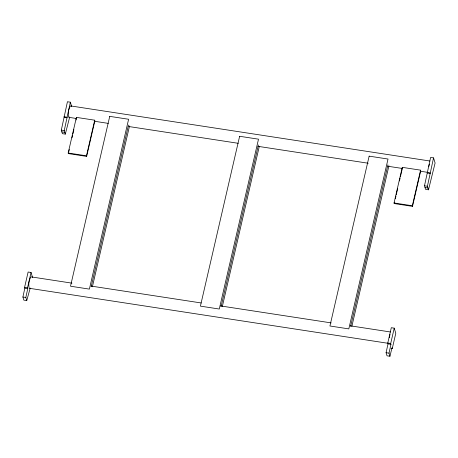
<?xml version="1.0" encoding="UTF-8"?>
<svg xmlns="http://www.w3.org/2000/svg" width="458" height="458" viewBox="0 0 458 458"><rect width="100%" height="100%" fill="white"/><g stroke="black" fill="none" stroke-linecap="round" stroke-linejoin="round"><path stroke-width="0.69" d="M30.199 288.065L26.764 300.568L23.833 300.122L22.9 297.019L24.841 288.162L24.589 287.338L28.127 272.023L31.052 272.47L32.61 277.628M26.764 300.568L25.825 297.471L27.766 288.614L27.514 287.784L31.052 272.47M392.254 348.624L392.002 347.799L389.947 356.255L387.016 355.809L386.083 352.706L388.018 343.849L387.771 343.025L391.304 327.71L394.235 328.157L395.786 333.31L392.254 348.624L391.08 348.446M389.947 356.255L389.008 353.158L390.949 344.301L390.697 343.471L394.235 328.157M69.713 116.882L65.311 134.125L62.385 133.679L61.309 130.118L67.435 101.745L70.366 102.191L71.723 106.697M65.311 134.125L64.234 130.564L70.366 102.191M424.492 185.805L430.617 157.432L433.543 157.878L435.1 163.031L428.493 189.812L425.568 189.366L424.492 185.805L427.417 186.251L428.493 189.812M427.417 186.251L433.543 157.878M68.185 153.001L76.406 117.385L94.703 120.191L94.88 120.78L86.654 156.396L68.362 153.59L68.185 153.001L86.476 155.806L86.654 156.396M68.837 151.535L69.313 149.48M71.998 137.835L72.633 135.099M72.948 133.73L73.898 129.62M76.108 120.03L76.406 117.385M86.476 155.806L94.703 120.191M91.216 286.553L128.503 125.051M92.396 286.777L129.522 125.973M221.111 306.465L258.392 144.968M222.29 306.694L259.251 146.583M350.633 326.325L387.92 164.828M351.813 326.548L388.939 165.75M394.046 202.963L402.267 167.347L420.564 170.153L420.742 170.742L412.515 206.358L394.224 203.552L394.046 202.963L412.337 205.768L412.515 206.358M394.224 203.552L394.538 202.184M395.328 198.761L395.964 196.018M396.279 194.65L397.699 188.484M399.439 180.95L400.074 178.214M400.389 176.845L402.284 168.624M412.337 205.768L420.564 170.153M389.254 337.729L390.027 334.38M428.728 166.764L429.346 164.084M429.97 161.021L70.423 105.89C68.419 109.153 67.669 113.613 68.706 117.311L76.475 118.502M94.84 121.318L108.265 123.374M128.75 126.517L238.24 143.302M258.014 146.337L368.209 163.231M387.989 166.265L402.118 168.429M420.484 171.246L427.549 172.328M63.977 116.733L66.902 117.185M427.159 172.42L430.085 172.872M64.149 117.311L67.074 117.763M427.331 172.998L430.257 173.45M61.309 130.118L64.234 130.564M61.853 131.887L64.778 132.333M425.03 187.574L427.961 188.02M71.923 283.141L30.949 276.855C28.951 280.119 28.201 284.578 29.238 288.277L388.075 343.294M90.993 286.061L201.188 302.961M220.264 305.881L331.163 322.89M350.238 325.81L390.502 331.987M24.589 287.338L27.514 287.784M387.771 343.025L390.697 343.471M24.841 288.162L27.766 288.614M388.018 343.849L390.949 344.301M22.9 297.019L25.825 297.471M386.083 352.706L389.008 353.158M402.267 167.347L402.445 167.937M109.731 116.366L70.515 286.216L89.39 289.113L128.606 119.257L109.731 116.366M239.626 136.284L200.409 306.133L219.285 309.03L258.501 139.175L239.626 136.284M369.148 156.144L329.932 325.993L348.813 328.89L388.023 159.035L369.148 156.144"/></g></svg>
